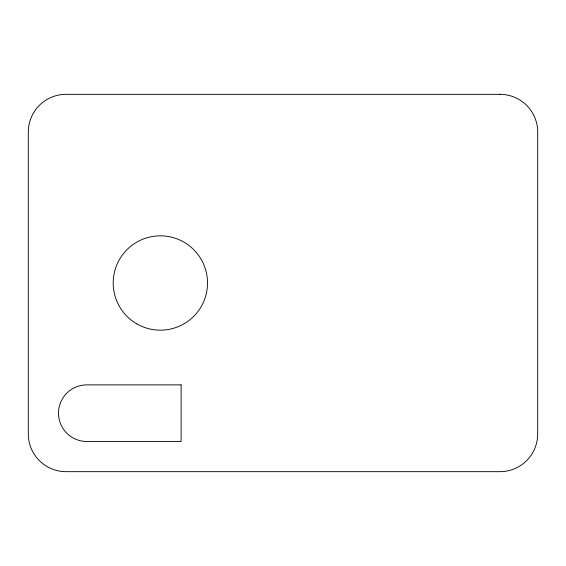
<?xml version="1.0" encoding="UTF-8"?>
<svg xmlns="http://www.w3.org/2000/svg" width="566" height="566" viewBox="0 0 566 566"><rect width="100%" height="100%" fill="white"/><g stroke="black" fill="none" stroke-linecap="round" stroke-linejoin="round"><path stroke-width="0.85" d="M499.969 94.331L66.031 94.331A37.731 37.731 0 0 0 28.3 132.069L28.3 433.931A37.731 37.731 0 0 0 66.031 471.669L499.969 471.669A37.731 37.731 0 0 0 537.7 433.931L537.7 132.069A37.731 37.731 0 0 0 499.969 94.331M181.12 384.88L86.789 384.88A28.3 28.3 0 0 0 58.489 413.18A28.3 28.3 0 0 0 86.789 441.48L181.12 441.48L181.12 384.88M136.781 323.851A47.169 47.169 0 0 0 207.531 283A47.169 47.169 0 0 0 136.781 242.149A47.169 47.169 0 0 0 136.781 323.851"/></g></svg>
